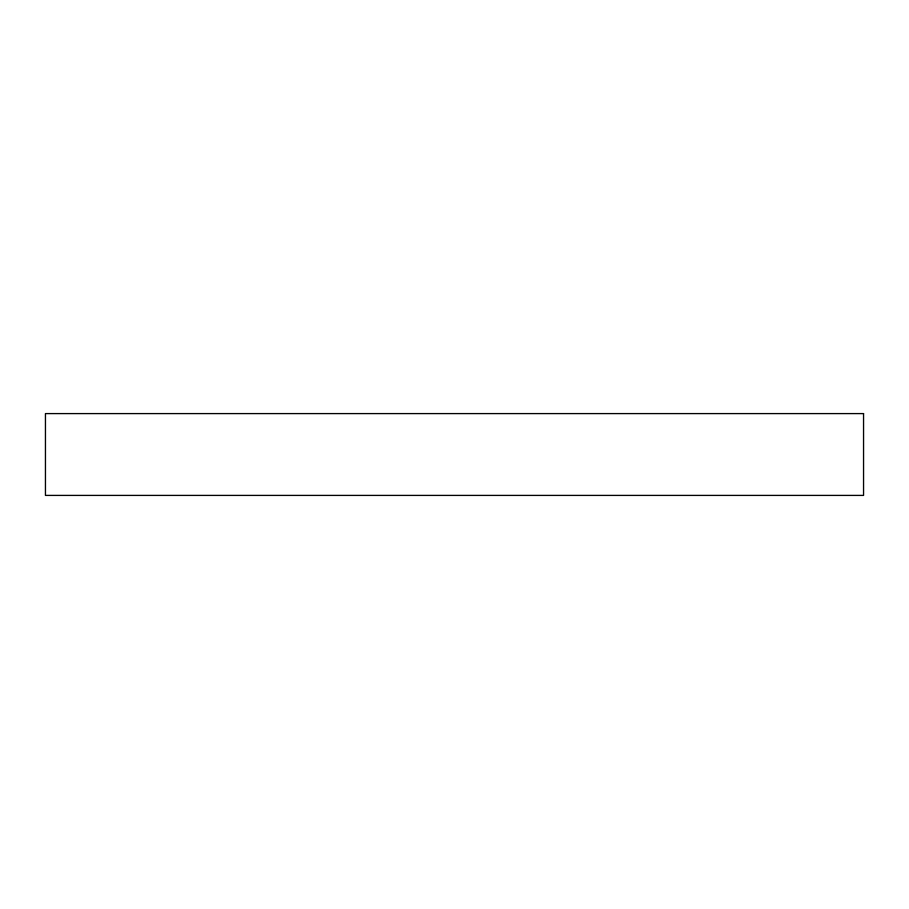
<?xml version="1.0" encoding="UTF-8"?>
<svg xmlns="http://www.w3.org/2000/svg" width="909" height="909" viewBox="0 0 909 909"><rect width="100%" height="100%" fill="white"/><g stroke="black" fill="none" stroke-linecap="round" stroke-linejoin="round"><path stroke-width="1.36" d="M863.55 413.595L45.45 413.595L45.45 495.405L863.55 495.405L863.55 413.595"/></g></svg>
